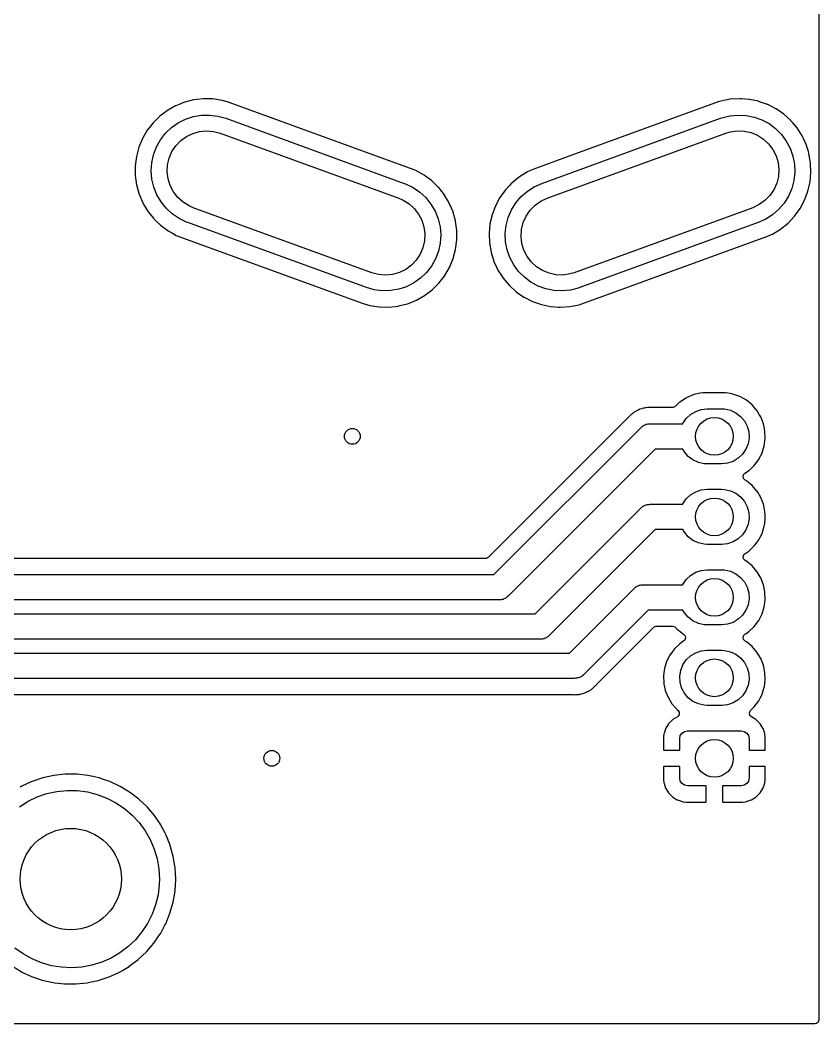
# Model space of a CAD drawing. Extents: x 14 to 417, y -165 to -100.
# Drawn here: x 392.1 to 417.32, y -164.59 to -132.91 of the extents above; entities that cross this region are included whole.
import ezdxf

# ---------------------------------------------------------------- set-up
doc = ezdxf.new("R2010")
doc.units = 0
doc.layers.add('BLACK', color=7, linetype='CONTINUOUS')

msp = doc.modelspace()

# ---------------------------------------------------------------- linework, layer by layer
at = {"layer": 'BLACK', "linetype": 'CONTINUOUS'}
for p, q in [((417.321, -99.6945), (417.321, -137.712)), ((397.12, -135.575), (397.019, -135.615)), ((397.293, -135.505), (397.12, -135.575)), ((397.297, -135.504), (397.293, -135.505)), ((397.298, -135.504), (397.297, -135.504)), ((397.58, -135.433), (397.298, -135.504)), ((397.584, -135.432), (397.58, -135.433)), ((397.58, -135.433), (397.58, -135.433)), ((397.588, -135.431), (397.584, -135.432)), ((397.878, -135.398), (397.588, -135.431)), ((397.882, -135.397), (397.878, -135.398)), ((397.878, -135.398), (397.878, -135.398)), ((397.887, -135.397), (397.882, -135.397)), ((398.178, -135.402), (397.887, -135.397)), ((398.182, -135.402), (398.178, -135.402)), ((398.479, -135.447), (398.182, -135.402)), ((398.483, -135.448), (398.479, -135.447)), ((398.684, -135.507), (398.483, -135.448)), ((398.483, -135.448), (398.483, -135.448)), ((398.694, -135.51), (398.684, -135.507)), ((398.696, -135.51), (398.694, -135.51)), ((404.507, -137.625), (398.696, -135.51)), ((398.696, -135.51), (398.696, -135.51)), ((414.138, -135.498), (409.4, -137.222)), ((414.139, -135.498), (414.138, -135.498)), ((414.138, -135.498), (414.138, -135.498)), ((414.187, -135.483), (414.139, -135.498)), ((414.226, -135.471), (414.187, -135.483)), ((414.229, -135.469), (414.226, -135.471)), ((414.226, -135.471), (414.226, -135.471)), ((414.523, -135.412), (414.229, -135.469)), ((414.823, -135.394), (414.523, -135.412)), ((414.88, -135.399), (414.823, -135.394)), ((415.118, -135.416), (414.88, -135.399)), ((415.122, -135.416), (415.118, -135.416)), ((415.118, -135.416), (415.118, -135.416)), ((415.126, -135.417), (415.122, -135.416)), ((415.412, -135.477), (415.126, -135.417)), ((415.126, -135.417), (415.126, -135.417)), ((415.416, -135.478), (415.412, -135.477)), ((415.412, -135.477), (415.412, -135.477)), ((415.699, -135.577), (415.416, -135.478)), ((415.703, -135.579), (415.699, -135.577)), ((415.962, -135.712), (415.703, -135.579)), ((415.703, -135.579), (415.703, -135.579)), ((396.753, -135.764), (396.514, -135.944)), ((396.757, -135.762), (396.753, -135.764)), ((397.011, -135.619), (396.757, -135.762)), ((397.015, -135.617), (397.011, -135.619)), ((397.011, -135.619), (397.011, -135.619)), ((397.019, -135.615), (397.015, -135.617)), ((397.019, -135.615), (397.019, -135.615)), ((415.966, -135.714), (415.962, -135.712)), ((415.97, -135.716), (415.966, -135.714)), ((416.21, -135.882), (415.97, -135.716)), ((415.97, -135.716), (415.97, -135.716)), ((416.213, -135.884), (416.21, -135.882)), ((416.21, -135.882), (416.21, -135.882)), ((416.435, -136.086), (416.213, -135.884)), ((396.298, -136.158), (396.174, -136.318)), ((396.3, -136.155), (396.298, -136.158)), ((396.298, -136.158), (396.298, -136.158)), ((396.514, -135.944), (396.3, -136.155)), ((396.88, -136.308), (397.092, -136.158)), ((397.092, -136.158), (397.323, -136.041)), ((397.323, -136.041), (397.57, -135.96)), ((397.57, -135.96), (397.825, -135.916)), ((397.825, -135.916), (398.085, -135.91)), ((398.085, -135.91), (398.342, -135.943)), ((398.342, -135.943), (398.591, -136.013)), ((398.591, -136.013), (404.23, -138.066)), ((408.57, -138.066), (414.209, -136.013)), ((414.209, -136.013), (414.252, -135.998)), ((414.252, -135.998), (414.503, -135.935)), ((414.503, -135.935), (414.761, -135.909)), ((414.761, -135.909), (415.02, -135.921)), ((415.02, -135.921), (415.275, -135.972)), ((415.275, -135.972), (415.519, -136.059)), ((415.519, -136.059), (415.747, -136.182)), ((415.747, -136.182), (415.955, -136.337)), ((416.438, -136.089), (416.435, -136.086)), ((416.497, -136.158), (416.438, -136.089)), ((416.438, -136.089), (416.438, -136.089)), ((416.629, -136.315), (416.497, -136.158)), ((396.116, -136.392), (395.965, -136.651)), ((396.174, -136.318), (396.116, -136.392)), ((396.534, -136.692), (396.692, -136.487)), ((396.692, -136.487), (396.88, -136.308)), ((397.349, -136.586), (397.549, -136.489)), ((397.549, -136.489), (397.763, -136.429)), ((397.763, -136.429), (397.984, -136.408)), ((397.984, -136.408), (398.206, -136.426)), ((398.206, -136.426), (398.42, -136.483)), ((398.42, -136.483), (404.059, -138.535)), ((408.741, -138.535), (414.38, -136.483)), ((414.38, -136.483), (414.517, -136.442)), ((414.517, -136.442), (414.737, -136.41)), ((414.737, -136.41), (414.959, -136.417)), ((414.959, -136.417), (415.177, -136.464)), ((415.177, -136.464), (415.382, -136.548)), ((415.955, -136.337), (416.138, -136.521)), ((416.138, -136.521), (416.291, -136.731)), ((416.631, -136.318), (416.629, -136.315)), ((416.788, -136.564), (416.631, -136.318)), ((395.965, -136.651), (395.85, -136.928)), ((396.407, -136.918), (396.534, -136.692)), ((397.016, -136.878), (397.17, -136.717)), ((397.17, -136.717), (397.349, -136.586)), ((415.382, -136.548), (415.57, -136.668)), ((415.57, -136.668), (415.733, -136.818)), ((415.733, -136.818), (415.867, -136.996)), ((416.291, -136.731), (416.412, -136.96)), ((416.791, -136.567), (416.788, -136.564)), ((416.788, -136.564), (416.788, -136.564)), ((416.832, -136.655), (416.791, -136.567)), ((416.916, -136.836), (416.832, -136.655)), ((416.917, -136.839), (416.916, -136.836)), ((416.916, -136.836), (416.916, -136.836)), ((416.919, -136.843), (416.917, -136.839)), ((416.987, -137.06), (416.919, -136.843)), ((416.919, -136.843), (416.919, -136.843)), ((395.85, -136.928), (395.772, -137.218)), ((396.26, -137.414), (396.315, -137.161)), ((396.315, -137.161), (396.407, -136.918)), ((396.805, -137.268), (396.893, -137.063)), ((396.893, -137.063), (397.016, -136.878)), ((415.867, -136.996), (415.968, -137.194)), ((416.412, -136.96), (416.497, -137.205)), ((417.007, -137.126), (416.987, -137.06)), ((417.058, -137.421), (417.007, -137.126)), ((395.772, -137.218), (395.734, -137.516)), ((396.243, -137.673), (396.26, -137.414)), ((396.755, -137.484), (396.805, -137.268)), ((409.4, -137.222), (408.325, -137.614)), ((415.968, -137.194), (416.032, -137.407)), ((416.032, -137.407), (416.057, -137.627)), ((416.497, -137.205), (416.546, -137.46)), ((416.546, -137.46), (416.556, -137.719)), ((417.058, -137.426), (417.058, -137.421)), ((417.07, -137.717), (417.058, -137.426)), ((417.058, -137.426), (417.058, -137.426)), ((395.734, -137.516), (395.734, -137.614)), ((395.734, -137.614), (395.735, -137.807)), ((396.264, -137.932), (396.243, -137.673)), ((396.744, -137.706), (396.755, -137.484)), ((396.772, -137.926), (396.744, -137.706)), ((404.508, -137.626), (404.507, -137.625)), ((404.507, -137.625), (404.507, -137.625)), ((404.509, -137.626), (404.508, -137.626)), ((404.539, -137.639), (404.509, -137.626)), ((404.509, -137.626), (404.509, -137.626)), ((404.595, -137.662), (404.539, -137.639)), ((404.691, -137.715), (404.595, -137.662)), ((404.854, -137.805), (404.691, -137.715)), ((408.12, -137.704), (407.864, -137.86)), ((408.212, -137.664), (408.12, -137.704)), ((408.323, -137.615), (408.212, -137.664)), ((408.325, -137.614), (408.323, -137.615)), ((408.323, -137.615), (408.323, -137.615)), ((416.057, -137.627), (416.042, -137.849)), ((416.556, -137.719), (416.528, -137.977)), ((417.042, -138.02), (417.07, -137.721)), ((417.07, -137.718), (417.07, -137.717)), ((417.07, -137.721), (417.07, -137.718)), ((417.07, -137.718), (417.07, -137.718)), ((417.321, -137.712), (417.321, -137.715)), ((417.321, -137.715), (417.321, -137.722)), ((417.321, -137.722), (417.321, -164.465)), ((395.735, -137.807), (395.735, -137.816)), ((395.735, -137.816), (395.776, -138.113)), ((395.776, -138.113), (395.777, -138.117)), ((396.324, -138.184), (396.264, -137.932)), ((396.839, -138.138), (396.772, -137.926)), ((404.23, -138.066), (404.272, -138.082)), ((404.272, -138.082), (404.506, -138.195)), ((404.857, -137.807), (404.854, -137.805)), ((404.854, -137.805), (404.854, -137.805)), ((404.861, -137.81), (404.857, -137.807)), ((405.095, -137.984), (404.861, -137.81)), ((404.861, -137.81), (404.861, -137.81)), ((405.098, -137.986), (405.095, -137.984)), ((405.095, -137.984), (405.095, -137.984)), ((405.101, -137.989), (405.098, -137.986)), ((405.128, -138.016), (405.101, -137.989)), ((405.101, -137.989), (405.101, -137.989)), ((405.313, -138.195), (405.128, -138.016)), ((407.628, -138.052), (407.552, -138.133)), ((407.631, -138.049), (407.628, -138.052)), ((407.628, -138.052), (407.628, -138.052)), ((407.864, -137.86), (407.631, -138.049)), ((408.334, -138.172), (408.57, -138.066)), ((415.989, -138.065), (415.898, -138.268)), ((416.042, -137.849), (415.989, -138.065)), ((416.528, -137.977), (416.462, -138.228)), ((416.974, -138.312), (417.042, -138.02)), ((395.777, -138.117), (395.777, -138.117)), ((395.777, -138.117), (395.849, -138.378)), ((395.849, -138.378), (395.855, -138.402)), ((395.855, -138.402), (395.973, -138.679)), ((396.42, -138.425), (396.324, -138.184)), ((396.551, -138.649), (396.42, -138.425)), ((396.942, -138.335), (396.839, -138.138)), ((397.079, -138.51), (396.942, -138.335)), ((404.506, -138.195), (404.72, -138.34)), ((404.72, -138.34), (404.911, -138.517)), ((405.316, -138.199), (405.313, -138.195)), ((405.384, -138.285), (405.316, -138.199)), ((405.316, -138.199), (405.316, -138.199)), ((405.499, -138.431), (405.384, -138.285)), ((405.501, -138.435), (405.499, -138.431)), ((407.425, -138.267), (407.249, -138.511)), ((407.552, -138.133), (407.425, -138.267)), ((407.921, -138.483), (408.116, -138.312)), ((408.116, -138.312), (408.334, -138.172)), ((415.898, -138.268), (415.773, -138.451)), ((416.462, -138.228), (416.359, -138.466)), ((416.898, -138.514), (416.95, -138.375)), ((416.95, -138.375), (416.974, -138.312)), ((395.973, -138.679), (395.975, -138.682)), ((395.975, -138.682), (395.975, -138.682)), ((395.975, -138.682), (396.032, -138.779)), ((396.713, -138.851), (396.551, -138.649)), ((397.244, -138.659), (397.079, -138.51)), ((397.433, -138.776), (397.244, -138.659)), ((404.059, -138.535), (404.191, -138.592)), ((404.191, -138.592), (404.38, -138.709)), ((404.38, -138.709), (404.545, -138.858)), ((404.911, -138.517), (405.073, -138.719)), ((405.073, -138.719), (405.204, -138.943)), ((405.597, -138.597), (405.501, -138.435)), ((405.501, -138.435), (405.501, -138.435)), ((405.651, -138.689), (405.597, -138.597)), ((405.769, -138.966), (405.651, -138.689)), ((407.249, -138.511), (407.108, -138.775)), ((407.617, -138.902), (407.753, -138.681)), ((407.753, -138.681), (407.921, -138.483)), ((408.359, -138.758), (408.54, -138.63)), ((408.54, -138.63), (408.741, -138.535)), ((415.436, -138.738), (415.235, -138.833)), ((415.617, -138.61), (415.436, -138.738)), ((415.773, -138.451), (415.617, -138.61)), ((416.223, -138.687), (416.055, -138.885)), ((416.359, -138.466), (416.223, -138.687)), ((416.727, -138.857), (416.868, -138.593)), ((416.868, -138.593), (416.898, -138.514)), ((396.032, -138.779), (396.125, -138.937)), ((396.125, -138.937), (396.196, -139.027)), ((396.196, -139.027), (396.308, -139.169)), ((396.904, -139.028), (396.713, -138.851)), ((397.118, -139.173), (396.904, -139.028)), ((397.565, -138.833), (397.433, -138.776)), ((403.204, -140.885), (397.565, -138.833)), ((404.545, -138.858), (404.682, -139.033)), ((404.682, -139.033), (404.785, -139.23)), ((405.204, -138.943), (405.3, -139.184)), ((405.77, -138.97), (405.769, -138.966)), ((405.847, -139.251), (405.77, -138.97)), ((405.77, -138.97), (405.77, -138.97)), ((407.002, -139.056), (406.934, -139.348)), ((407.075, -138.861), (407.002, -139.056)), ((407.106, -138.779), (407.075, -138.861)), ((407.108, -138.775), (407.106, -138.779)), ((407.106, -138.779), (407.106, -138.779)), ((407.514, -139.14), (407.617, -138.902)), ((408.078, -139.1), (408.203, -138.917)), ((408.203, -138.917), (408.359, -138.758)), ((415.235, -138.833), (409.596, -140.885)), ((415.86, -139.056), (415.642, -139.196)), ((416.055, -138.885), (415.86, -139.056)), ((416.551, -139.101), (416.727, -138.857)), ((396.308, -139.169), (396.308, -139.169)), ((396.308, -139.169), (396.311, -139.173)), ((396.311, -139.173), (396.4, -139.259)), ((396.4, -139.259), (396.523, -139.379)), ((396.523, -139.379), (396.523, -139.379)), ((396.523, -139.379), (396.526, -139.382)), ((396.526, -139.382), (396.529, -139.384)), ((397.352, -139.286), (397.118, -139.173)), ((397.394, -139.302), (397.352, -139.286)), ((403.033, -141.355), (397.394, -139.302)), ((404.785, -139.23), (404.852, -139.442)), ((405.3, -139.184), (405.36, -139.436)), ((405.848, -139.255), (405.847, -139.251)), ((405.847, -139.251), (405.847, -139.251)), ((405.889, -139.552), (405.848, -139.255)), ((406.934, -139.348), (406.906, -139.647)), ((407.448, -139.391), (407.514, -139.14)), ((407.934, -139.519), (407.987, -139.303)), ((407.987, -139.303), (408.078, -139.1)), ((415.406, -139.302), (409.767, -141.355)), ((415.642, -139.196), (415.406, -139.302)), ((416.112, -139.508), (416.345, -139.319)), ((416.345, -139.319), (416.551, -139.101)), ((396.529, -139.384), (396.529, -139.384)), ((396.529, -139.384), (396.763, -139.558)), ((396.763, -139.558), (396.763, -139.558)), ((396.763, -139.558), (396.767, -139.561)), ((396.767, -139.561), (396.77, -139.563)), ((396.77, -139.563), (396.77, -139.563)), ((396.77, -139.563), (396.91, -139.64)), ((396.91, -139.64), (397.029, -139.706)), ((404.852, -139.442), (404.88, -139.662)), ((404.88, -139.662), (404.869, -139.884)), ((405.36, -139.436), (405.381, -139.695)), ((405.381, -139.695), (405.364, -139.954)), ((405.889, -139.556), (405.889, -139.552)), ((405.889, -139.647), (405.889, -139.556)), ((405.889, -139.556), (405.889, -139.556)), ((405.889, -139.651), (405.889, -139.647)), ((405.89, -139.852), (405.889, -139.651)), ((406.906, -139.647), (406.918, -139.947)), ((407.42, -139.649), (407.448, -139.391)), ((407.43, -139.908), (407.42, -139.649)), ((407.919, -139.741), (407.934, -139.519)), ((415.653, -139.753), (415.793, -139.691)), ((415.793, -139.691), (415.856, -139.664)), ((415.856, -139.664), (416.112, -139.508)), ((397.029, -139.706), (397.085, -139.729)), ((397.085, -139.729), (397.115, -139.742)), ((397.115, -139.742), (397.115, -139.742)), ((397.115, -139.742), (397.116, -139.742)), ((397.116, -139.742), (397.117, -139.743)), ((397.117, -139.743), (397.117, -139.743)), ((397.117, -139.743), (402.928, -141.858)), ((404.869, -139.884), (404.819, -140.1)), ((405.364, -139.954), (405.309, -140.207)), ((405.852, -140.15), (405.89, -139.852)), ((406.918, -139.947), (406.969, -140.242)), ((407.479, -140.163), (407.43, -139.908)), ((407.944, -139.961), (407.919, -139.741)), ((408.008, -140.174), (407.944, -139.961)), ((409.838, -141.87), (415.649, -139.755)), ((415.649, -139.755), (415.651, -139.754)), ((415.649, -139.755), (415.649, -139.755)), ((415.651, -139.754), (415.653, -139.753)), ((415.653, -139.753), (415.653, -139.753)), ((404.731, -140.305), (404.608, -140.49)), ((404.819, -140.1), (404.731, -140.305)), ((405.309, -140.207), (405.217, -140.45)), ((405.774, -140.44), (405.852, -140.15)), ((406.969, -140.242), (406.97, -140.246)), ((406.97, -140.246), (406.97, -140.246)), ((406.97, -140.246), (407.057, -140.525)), ((407.564, -140.408), (407.479, -140.163)), ((408.109, -140.372), (408.008, -140.174)), ((404.608, -140.49), (404.454, -140.651)), ((405.217, -140.45), (405.09, -140.676)), ((405.659, -140.717), (405.774, -140.44)), ((407.057, -140.525), (407.059, -140.529)), ((407.059, -140.529), (407.06, -140.532)), ((407.06, -140.532), (407.06, -140.532)), ((407.06, -140.532), (407.143, -140.71)), ((407.685, -140.637), (407.564, -140.408)), ((407.838, -140.847), (407.685, -140.637)), ((408.243, -140.55), (408.109, -140.372)), ((408.406, -140.7), (408.243, -140.55)), ((403.418, -140.942), (403.204, -140.885)), ((403.64, -140.96), (403.418, -140.942)), ((403.861, -140.939), (403.64, -140.96)), ((404.075, -140.879), (403.861, -140.939)), ((404.275, -140.782), (404.075, -140.879)), ((404.454, -140.651), (404.275, -140.782)), ((404.932, -140.881), (404.744, -141.06)), ((405.09, -140.676), (404.932, -140.881)), ((405.508, -140.976), (405.659, -140.717)), ((407.143, -140.71), (407.185, -140.801)), ((407.185, -140.801), (407.188, -140.804)), ((407.188, -140.804), (407.188, -140.804)), ((407.188, -140.804), (407.295, -140.972)), ((408.021, -141.031), (407.838, -140.847)), ((408.594, -140.82), (408.406, -140.7)), ((408.799, -140.904), (408.594, -140.82)), ((409.017, -140.951), (408.799, -140.904)), ((409.239, -140.958), (409.017, -140.951)), ((409.459, -140.926), (409.239, -140.958)), ((409.596, -140.885), (409.459, -140.926)), ((404.532, -141.21), (404.301, -141.327)), ((404.744, -141.06), (404.532, -141.21)), ((405.11, -141.424), (405.324, -141.213)), ((405.324, -141.213), (405.448, -141.053)), ((405.448, -141.053), (405.505, -140.979)), ((405.505, -140.979), (405.508, -140.976)), ((405.505, -140.979), (405.505, -140.979)), ((407.295, -140.972), (407.347, -141.053)), ((407.347, -141.053), (407.35, -141.056)), ((407.35, -141.056), (407.538, -141.279)), ((407.538, -141.279), (407.538, -141.279)), ((407.538, -141.279), (407.541, -141.282)), ((407.541, -141.282), (407.763, -141.484)), ((408.229, -141.186), (408.021, -141.031)), ((408.457, -141.309), (408.229, -141.186)), ((403.282, -141.425), (403.033, -141.355)), ((403.539, -141.458), (403.282, -141.425)), ((403.799, -141.452), (403.539, -141.458)), ((404.054, -141.408), (403.799, -141.452)), ((404.301, -141.327), (404.054, -141.408)), ((404.871, -141.604), (405.11, -141.424)), ((407.763, -141.484), (407.766, -141.486)), ((407.766, -141.486), (407.766, -141.486)), ((407.766, -141.486), (408.006, -141.652)), ((408.701, -141.396), (408.457, -141.309)), ((408.956, -141.447), (408.701, -141.396)), ((409.215, -141.459), (408.956, -141.447)), ((409.473, -141.433), (409.215, -141.459)), ((409.724, -141.37), (409.473, -141.433)), ((409.767, -141.355), (409.724, -141.37)), ((402.928, -141.858), (402.928, -141.858)), ((402.928, -141.858), (402.93, -141.858)), ((402.93, -141.858), (402.932, -141.859)), ((402.932, -141.859), (402.932, -141.859)), ((402.932, -141.859), (403.141, -141.92)), ((404.044, -141.935), (404.326, -141.864)), ((404.326, -141.864), (404.327, -141.864)), ((404.327, -141.864), (404.331, -141.863)), ((404.331, -141.863), (404.516, -141.789)), ((404.516, -141.789), (404.605, -141.753)), ((404.605, -141.753), (404.609, -141.751)), ((404.605, -141.753), (404.605, -141.753)), ((404.609, -141.751), (404.613, -141.749)), ((404.613, -141.749), (404.867, -141.606)), ((404.613, -141.749), (404.613, -141.749)), ((404.867, -141.606), (404.871, -141.604)), ((404.867, -141.606), (404.867, -141.606)), ((408.006, -141.652), (408.006, -141.652)), ((408.006, -141.652), (408.01, -141.654)), ((408.01, -141.654), (408.014, -141.656)), ((408.014, -141.656), (408.273, -141.789)), ((408.273, -141.789), (408.273, -141.789)), ((408.273, -141.789), (408.277, -141.791)), ((408.277, -141.791), (408.56, -141.89)), ((408.56, -141.89), (408.564, -141.891)), ((408.564, -141.891), (408.564, -141.891)), ((408.564, -141.891), (408.85, -141.951)), ((409.453, -141.956), (409.747, -141.899)), ((409.747, -141.899), (409.801, -141.882)), ((409.801, -141.882), (409.835, -141.871)), ((409.835, -141.871), (409.837, -141.87)), ((409.835, -141.871), (409.835, -141.871)), ((409.837, -141.87), (409.838, -141.87)), ((409.838, -141.87), (409.838, -141.87)), ((403.141, -141.92), (403.141, -141.92)), ((403.141, -141.92), (403.145, -141.921)), ((403.145, -141.921), (403.442, -141.966)), ((403.442, -141.966), (403.446, -141.966)), ((403.446, -141.966), (403.737, -141.971)), ((403.737, -141.971), (403.742, -141.971)), ((403.742, -141.971), (403.746, -141.97)), ((403.746, -141.97), (404.036, -141.937)), ((403.746, -141.97), (403.746, -141.97)), ((404.036, -141.937), (404.04, -141.936)), ((404.04, -141.936), (404.044, -141.935)), ((408.85, -141.951), (408.85, -141.951)), ((408.85, -141.951), (408.854, -141.952)), ((408.854, -141.952), (408.858, -141.952)), ((408.858, -141.952), (408.858, -141.952)), ((408.858, -141.952), (409.096, -141.969)), ((409.096, -141.969), (409.153, -141.974)), ((409.153, -141.974), (409.453, -141.956)), ((413.331, -144.747), (413.221, -144.797)), ((413.335, -144.745), (413.331, -144.747)), ((413.331, -144.747), (413.331, -144.747)), ((413.341, -144.744), (413.335, -144.745)), ((413.557, -144.688), (413.341, -144.744)), ((413.341, -144.744), (413.341, -144.744)), ((413.562, -144.686), (413.557, -144.688)), ((413.557, -144.688), (413.557, -144.688)), ((413.567, -144.686), (413.562, -144.686)), ((413.668, -144.677), (413.567, -144.686)), ((413.567, -144.686), (413.567, -144.686)), ((413.736, -144.671), (413.668, -144.677)), ((414.351, -144.671), (413.736, -144.671)), ((414.352, -144.672), (414.351, -144.671)), ((414.371, -144.672), (414.352, -144.672)), ((414.352, -144.672), (414.352, -144.672)), ((414.375, -144.673), (414.371, -144.672)), ((414.371, -144.672), (414.371, -144.672)), ((414.518, -144.698), (414.375, -144.673)), ((414.6, -144.713), (414.518, -144.698)), ((414.605, -144.714), (414.6, -144.713)), ((414.6, -144.713), (414.6, -144.713)), ((414.825, -144.794), (414.605, -144.714)), ((412.924, -144.975), (412.787, -145.107)), ((412.928, -144.972), (412.924, -144.975)), ((412.924, -144.975), (412.924, -144.975)), ((413.107, -144.851), (412.928, -144.972)), ((413.118, -144.844), (413.107, -144.851)), ((413.122, -144.841), (413.118, -144.844)), ((413.118, -144.844), (413.118, -144.844)), ((413.221, -144.797), (413.122, -144.841)), ((415.029, -144.91), (414.825, -144.794)), ((415.21, -145.058), (415.029, -144.91)), ((415.363, -145.235), (415.21, -145.058)), ((411.36, -145.393), (411.309, -145.439)), ((411.365, -145.388), (411.36, -145.393)), ((411.379, -145.374), (411.365, -145.388)), ((411.387, -145.368), (411.379, -145.374)), ((411.395, -145.361), (411.387, -145.368)), ((411.4, -145.357), (411.395, -145.361)), ((411.446, -145.315), (411.4, -145.357)), ((411.451, -145.311), (411.446, -145.315)), ((411.446, -145.315), (411.446, -145.315)), ((411.457, -145.308), (411.451, -145.311)), ((411.463, -145.304), (411.457, -145.308)), ((411.457, -145.308), (411.457, -145.308)), ((411.48, -145.293), (411.463, -145.304)), ((411.485, -145.288), (411.48, -145.293)), ((411.49, -145.284), (411.485, -145.288)), ((411.485, -145.288), (411.485, -145.288)), ((411.551, -145.253), (411.49, -145.284)), ((411.557, -145.25), (411.551, -145.253)), ((411.575, -145.239), (411.557, -145.25)), ((411.583, -145.235), (411.575, -145.239)), ((411.611, -145.219), (411.583, -145.235)), ((411.616, -145.215), (411.611, -145.219)), ((411.611, -145.219), (411.611, -145.219)), ((411.623, -145.213), (411.616, -145.215)), ((411.63, -145.211), (411.623, -145.213)), ((411.623, -145.213), (411.623, -145.213)), ((411.648, -145.204), (411.63, -145.211)), ((411.655, -145.2), (411.648, -145.204)), ((411.661, -145.197), (411.655, -145.2)), ((411.667, -145.195), (411.661, -145.197)), ((411.727, -145.179), (411.667, -145.195)), ((411.667, -145.195), (411.667, -145.195)), ((411.733, -145.178), (411.727, -145.179)), ((411.741, -145.175), (411.733, -145.178)), ((411.798, -145.156), (411.741, -145.175)), ((411.805, -145.156), (411.798, -145.156)), ((411.812, -145.155), (411.805, -145.156)), ((411.805, -145.156), (411.805, -145.156)), ((411.832, -145.151), (411.812, -145.155)), ((411.845, -145.148), (411.832, -145.151)), ((411.852, -145.147), (411.845, -145.148)), ((411.913, -145.144), (411.852, -145.147)), ((411.852, -145.147), (411.852, -145.147)), ((411.92, -145.144), (411.913, -145.144)), ((411.934, -145.142), (411.92, -145.144)), ((411.94, -145.141), (411.934, -145.142)), ((411.961, -145.141), (411.94, -145.141)), ((411.968, -145.141), (411.961, -145.141)), ((412.029, -145.138), (411.968, -145.141)), ((412.036, -145.138), (412.029, -145.138)), ((412.029, -145.138), (412.029, -145.138)), ((412.05, -145.14), (412.036, -145.138)), ((412.069, -145.141), (412.05, -145.14)), ((412.7, -145.141), (412.069, -145.141)), ((412.724, -145.139), (412.7, -145.141)), ((412.787, -145.107), (412.724, -145.139)), ((413.132, -145.486), (413.269, -145.357)), ((413.269, -145.357), (413.43, -145.26)), ((413.43, -145.26), (413.608, -145.2)), ((413.608, -145.2), (413.795, -145.18)), ((413.795, -145.18), (414.245, -145.18)), ((414.245, -145.18), (414.342, -145.185)), ((414.342, -145.185), (414.525, -145.226)), ((414.525, -145.226), (414.696, -145.306)), ((414.696, -145.306), (414.845, -145.42)), ((415.366, -145.239), (415.363, -145.235)), ((415.437, -145.357), (415.366, -145.239)), ((415.366, -145.239), (415.366, -145.239)), ((415.484, -145.435), (415.437, -145.357)), ((411.288, -145.465), (406.886, -149.867)), ((411.301, -145.45), (411.288, -145.465)), ((411.305, -145.444), (411.301, -145.45)), ((411.309, -145.439), (411.305, -145.444)), ((411.305, -145.444), (411.305, -145.444)), ((411.753, -145.726), (411.781, -145.712)), ((411.781, -145.712), (411.806, -145.694)), ((411.806, -145.694), (411.836, -145.684)), ((411.836, -145.684), (411.864, -145.67)), ((411.864, -145.67), (411.895, -145.665)), ((411.895, -145.665), (411.925, -145.655)), ((411.925, -145.655), (411.957, -145.655)), ((411.957, -145.655), (411.988, -145.65)), ((411.988, -145.65), (413.023, -145.65)), ((413.023, -145.65), (413.027, -145.642)), ((413.027, -145.642), (413.132, -145.486)), ((414.845, -145.42), (414.966, -145.564)), ((414.966, -145.564), (415.054, -145.73)), ((415.57, -145.652), (415.484, -145.435)), ((415.571, -145.658), (415.57, -145.652)), ((415.59, -145.748), (415.571, -145.658)), ((415.571, -145.658), (415.571, -145.658)), ((407.06, -150.413), (411.705, -145.767)), ((411.705, -145.767), (411.731, -145.749)), ((411.731, -145.749), (411.753, -145.726)), ((415.054, -145.73), (415.104, -145.911)), ((415.104, -145.911), (415.114, -146.099)), ((415.618, -145.881), (415.59, -145.748)), ((415.627, -146.115), (415.618, -145.881)), ((415.083, -146.284), (415.013, -146.458)), ((415.114, -146.099), (415.083, -146.284)), ((415.527, -146.57), (415.596, -146.347)), ((415.596, -146.347), (415.604, -146.287)), ((415.604, -146.287), (415.626, -146.12)), ((415.626, -146.12), (415.627, -146.115)), ((415.626, -146.12), (415.626, -146.12)), ((412.154, -146.45), (407.508, -151.096)), ((413.028, -146.45), (412.154, -146.45)), ((413.074, -146.536), (413.028, -146.45)), ((413.195, -146.68), (413.074, -146.536)), ((414.908, -146.614), (414.771, -146.743)), ((415.013, -146.458), (414.908, -146.614)), ((415.445, -146.732), (415.524, -146.575)), ((415.524, -146.575), (415.527, -146.57)), ((415.524, -146.575), (415.524, -146.575)), ((413.344, -146.794), (413.195, -146.68)), ((413.515, -146.874), (413.344, -146.794)), ((413.698, -146.915), (413.515, -146.874)), ((413.795, -146.92), (413.698, -146.915)), ((414.245, -146.92), (413.795, -146.92)), ((414.432, -146.9), (414.245, -146.92)), ((414.61, -146.84), (414.432, -146.9)), ((414.771, -146.743), (414.61, -146.84)), ((415.23, -147.016), (415.281, -146.967)), ((415.281, -146.967), (415.421, -146.779)), ((415.421, -146.779), (415.445, -146.732)), ((414.928, -147.308), (414.954, -147.242)), ((414.954, -147.242), (414.983, -147.215)), ((414.983, -147.215), (415.03, -147.183)), ((415.03, -147.183), (415.112, -147.128)), ((415.112, -147.128), (415.118, -147.122)), ((415.118, -147.122), (415.23, -147.016)), ((414.942, -147.378), (414.928, -147.308)), ((414.991, -147.429), (414.942, -147.378)), ((415.024, -147.447), (414.991, -147.429)), ((415.029, -147.45), (415.024, -147.447)), ((415.024, -147.447), (415.024, -147.447)), ((415.21, -147.598), (415.029, -147.45)), ((415.363, -147.775), (415.21, -147.598)), ((413.132, -148.026), (413.269, -147.897)), ((413.269, -147.897), (413.43, -147.8)), ((413.43, -147.8), (413.608, -147.74)), ((413.608, -147.74), (413.795, -147.72)), ((413.795, -147.72), (414.245, -147.72)), ((414.245, -147.72), (414.342, -147.725)), ((414.342, -147.725), (414.525, -147.766)), ((414.525, -147.766), (414.696, -147.846)), ((414.696, -147.846), (414.845, -147.96)), ((415.366, -147.779), (415.363, -147.775)), ((415.387, -147.815), (415.366, -147.779)), ((415.366, -147.779), (415.366, -147.779)), ((415.484, -147.975), (415.387, -147.815)), ((411.781, -148.252), (411.806, -148.234)), ((411.806, -148.234), (411.836, -148.224)), ((411.836, -148.224), (411.864, -148.21)), ((411.864, -148.21), (411.895, -148.205)), ((411.895, -148.205), (411.925, -148.195)), ((411.925, -148.195), (411.957, -148.195)), ((411.957, -148.195), (411.988, -148.19)), ((411.988, -148.19), (413.023, -148.19)), ((413.023, -148.19), (413.027, -148.182)), ((413.027, -148.182), (413.132, -148.026)), ((414.845, -147.96), (414.966, -148.104)), ((414.966, -148.104), (415.054, -148.27)), ((415.57, -148.192), (415.484, -147.975)), ((415.571, -148.198), (415.57, -148.192)), ((415.578, -148.231), (415.571, -148.198)), ((415.571, -148.198), (415.571, -148.198)), ((415.618, -148.421), (415.578, -148.231)), ((408.359, -151.653), (411.705, -148.307)), ((411.705, -148.307), (411.731, -148.289)), ((411.731, -148.289), (411.753, -148.266)), ((411.753, -148.266), (411.781, -148.252)), ((415.054, -148.27), (415.104, -148.451)), ((415.104, -148.451), (415.114, -148.639)), ((415.622, -148.52), (415.618, -148.421)), ((415.626, -148.638), (415.622, -148.52)), ((415.083, -148.824), (415.013, -148.998)), ((415.114, -148.639), (415.083, -148.824)), ((415.596, -148.887), (415.608, -148.799)), ((415.608, -148.799), (415.626, -148.66)), ((415.627, -148.655), (415.626, -148.638)), ((415.626, -148.66), (415.627, -148.655)), ((415.626, -148.66), (415.626, -148.66)), ((412.154, -148.99), (408.808, -152.336)), ((413.028, -148.99), (412.154, -148.99)), ((413.074, -149.076), (413.028, -148.99)), ((413.195, -149.22), (413.074, -149.076)), ((414.908, -149.154), (414.771, -149.283)), ((415.013, -148.998), (414.908, -149.154)), ((415.455, -149.252), (415.524, -149.115)), ((415.524, -149.115), (415.527, -149.111)), ((415.524, -149.115), (415.524, -149.115)), ((415.527, -149.111), (415.596, -148.887)), ((413.344, -149.334), (413.195, -149.22)), ((413.515, -149.414), (413.344, -149.334)), ((413.698, -149.455), (413.515, -149.414)), ((413.795, -149.46), (413.698, -149.455)), ((414.245, -149.46), (413.795, -149.46)), ((414.432, -149.44), (414.245, -149.46)), ((414.61, -149.38), (414.432, -149.44)), ((414.771, -149.283), (414.61, -149.38)), ((415.207, -149.578), (415.281, -149.507)), ((415.281, -149.507), (415.335, -149.435)), ((415.335, -149.435), (415.341, -149.426)), ((415.341, -149.426), (415.421, -149.319)), ((415.421, -149.319), (415.455, -149.252)), ((414.928, -149.848), (414.954, -149.782)), ((414.954, -149.782), (414.983, -149.755)), ((414.983, -149.755), (415.081, -149.689)), ((415.081, -149.689), (415.112, -149.668)), ((415.112, -149.668), (415.117, -149.663)), ((415.117, -149.663), (415.207, -149.578)), ((406.797, -149.904), (201.175, -149.904)), ((406.824, -149.901), (406.797, -149.904)), ((406.886, -149.867), (406.824, -149.901)), ((414.942, -149.918), (414.928, -149.848)), ((414.991, -149.969), (414.942, -149.918)), ((415.024, -149.987), (414.991, -149.969)), ((415.029, -149.99), (415.024, -149.987)), ((415.024, -149.987), (415.024, -149.987)), ((415.21, -150.138), (415.029, -149.99)), ((415.363, -150.315), (415.21, -150.138)), ((194.118, -150.413), (407.06, -150.413)), ((413.132, -150.566), (413.269, -150.437)), ((413.269, -150.437), (413.43, -150.34)), ((413.43, -150.34), (413.608, -150.28)), ((413.608, -150.28), (413.795, -150.26)), ((413.795, -150.26), (414.245, -150.26)), ((414.245, -150.26), (414.342, -150.265)), ((414.342, -150.265), (414.525, -150.306)), ((414.525, -150.306), (414.696, -150.386)), ((414.696, -150.386), (414.845, -150.5)), ((415.484, -150.515), (415.363, -150.315)), ((411.56, -150.792), (411.585, -150.774)), ((411.585, -150.774), (411.615, -150.764)), ((411.615, -150.764), (411.643, -150.75)), ((411.643, -150.75), (411.675, -150.745)), ((411.675, -150.745), (411.704, -150.735)), ((411.704, -150.735), (411.736, -150.735)), ((411.736, -150.735), (411.767, -150.73)), ((411.767, -150.73), (413.023, -150.73)), ((413.023, -150.73), (413.027, -150.722)), ((413.027, -150.722), (413.132, -150.566)), ((414.845, -150.5), (414.966, -150.644)), ((414.966, -150.644), (415.054, -150.81)), ((415.57, -150.732), (415.484, -150.515)), ((415.618, -150.961), (415.57, -150.732)), ((407.508, -151.096), (407.483, -151.114)), ((409.442, -152.889), (411.484, -150.847)), ((411.484, -150.847), (411.51, -150.829)), ((411.51, -150.829), (411.532, -150.806)), ((411.532, -150.806), (411.56, -150.792)), ((415.054, -150.81), (415.104, -150.991)), ((415.104, -150.991), (415.114, -151.179)), ((415.627, -151.195), (415.618, -150.961)), ((407.225, -151.213), (194.009, -151.213)), ((407.256, -151.208), (407.225, -151.213)), ((407.288, -151.208), (407.256, -151.208)), ((407.318, -151.198), (407.288, -151.208)), ((407.349, -151.193), (407.318, -151.198)), ((407.377, -151.179), (407.349, -151.193)), ((407.407, -151.169), (407.377, -151.179)), ((407.432, -151.151), (407.407, -151.169)), ((407.46, -151.136), (407.432, -151.151)), ((407.483, -151.114), (407.46, -151.136)), ((415.083, -151.364), (415.013, -151.538)), ((415.114, -151.179), (415.083, -151.364)), ((415.596, -151.427), (415.613, -151.299)), ((415.613, -151.299), (415.626, -151.2)), ((415.626, -151.2), (415.627, -151.195)), ((415.626, -151.2), (415.626, -151.2)), ((198.988, -151.653), (408.359, -151.653)), ((411.933, -151.53), (409.891, -153.572)), ((413.028, -151.53), (411.933, -151.53)), ((413.074, -151.616), (413.028, -151.53)), ((413.195, -151.76), (413.074, -151.616)), ((414.908, -151.694), (414.771, -151.823)), ((415.013, -151.538), (414.908, -151.694)), ((415.476, -151.75), (415.524, -151.655)), ((415.524, -151.655), (415.527, -151.65)), ((415.524, -151.655), (415.524, -151.655)), ((415.527, -151.65), (415.596, -151.427)), ((412.106, -152.075), (412.169, -152.041)), ((412.169, -152.041), (412.196, -152.038)), ((412.196, -152.038), (412.701, -152.038)), ((412.701, -152.038), (412.769, -152.059)), ((413.344, -151.874), (413.195, -151.76)), ((413.515, -151.954), (413.344, -151.874)), ((413.698, -151.995), (413.515, -151.954)), ((413.795, -152), (413.698, -151.995)), ((414.245, -152), (413.795, -152)), ((414.432, -151.98), (414.245, -152)), ((414.61, -151.92), (414.432, -151.98)), ((414.771, -151.823), (414.61, -151.92)), ((415.112, -152.208), (415.281, -152.047)), ((415.281, -152.047), (415.421, -151.859)), ((415.421, -151.859), (415.476, -151.75)), ((408.782, -152.355), (408.76, -152.377)), ((408.808, -152.336), (408.782, -152.355)), ((410.308, -153.874), (412.106, -152.075)), ((412.769, -152.059), (412.796, -152.082)), ((412.796, -152.082), (412.83, -152.122)), ((412.83, -152.122), (412.835, -152.125)), ((412.835, -152.125), (412.835, -152.125)), ((412.835, -152.125), (412.939, -152.211)), ((412.939, -152.211), (413.011, -152.27)), ((413.011, -152.27), (413.016, -152.273)), ((413.016, -152.273), (413.016, -152.273)), ((413.016, -152.273), (413.049, -152.291)), ((413.049, -152.291), (413.098, -152.342)), ((413.098, -152.342), (413.112, -152.412)), ((414.928, -152.388), (414.954, -152.322)), ((414.954, -152.322), (414.983, -152.295)), ((414.983, -152.295), (415.025, -152.267)), ((415.025, -152.267), (415.112, -152.208)), ((408.525, -152.453), (198.99, -152.453)), ((408.556, -152.448), (408.525, -152.453)), ((408.587, -152.448), (408.556, -152.448)), ((408.617, -152.439), (408.587, -152.448)), ((408.648, -152.434), (408.617, -152.439)), ((408.676, -152.419), (408.648, -152.434)), ((408.706, -152.41), (408.676, -152.419)), ((408.732, -152.391), (408.706, -152.41)), ((408.76, -152.377), (408.732, -152.391)), ((412.928, -152.592), (412.759, -152.753)), ((413.024, -152.527), (412.928, -152.592)), ((413.057, -152.505), (413.024, -152.527)), ((413.086, -152.478), (413.057, -152.505)), ((413.112, -152.412), (413.086, -152.478)), ((414.942, -152.458), (414.928, -152.388)), ((414.991, -152.509), (414.942, -152.458)), ((415.024, -152.527), (414.991, -152.509)), ((415.029, -152.53), (415.024, -152.527)), ((415.024, -152.527), (415.024, -152.527)), ((415.21, -152.678), (415.029, -152.53)), ((415.363, -152.855), (415.21, -152.678)), ((197.778, -152.889), (409.442, -152.889)), ((412.617, -152.946), (412.559, -153.06)), ((412.619, -152.941), (412.617, -152.946)), ((412.617, -152.946), (412.617, -152.946)), ((412.759, -152.753), (412.619, -152.941)), ((413.132, -153.106), (413.269, -152.977)), ((413.269, -152.977), (413.43, -152.88)), ((413.43, -152.88), (413.608, -152.82)), ((413.608, -152.82), (413.795, -152.8)), ((413.795, -152.8), (414.245, -152.8)), ((414.245, -152.8), (414.342, -152.805)), ((414.342, -152.805), (414.525, -152.846)), ((414.525, -152.846), (414.696, -152.926)), ((414.696, -152.926), (414.845, -153.04)), ((415.484, -153.055), (415.363, -152.855)), ((412.513, -153.149), (412.444, -153.373)), ((412.559, -153.06), (412.513, -153.149)), ((412.957, -153.436), (413.027, -153.262)), ((413.027, -153.262), (413.132, -153.106)), ((414.845, -153.04), (414.966, -153.184)), ((414.966, -153.184), (415.054, -153.35)), ((415.57, -153.272), (415.484, -153.055)), ((415.618, -153.501), (415.57, -153.272)), ((409.815, -153.627), (409.79, -153.645)), ((409.843, -153.613), (409.815, -153.627)), ((409.865, -153.59), (409.843, -153.613)), ((409.891, -153.572), (409.865, -153.59)), ((412.426, -153.507), (412.413, -153.605)), ((412.413, -153.605), (412.422, -153.839)), ((412.443, -153.378), (412.426, -153.507)), ((412.444, -153.373), (412.443, -153.378)), ((412.443, -153.378), (412.443, -153.378)), ((412.926, -153.621), (412.957, -153.436)), ((412.936, -153.809), (412.926, -153.621)), ((415.054, -153.35), (415.104, -153.531)), ((415.104, -153.531), (415.114, -153.719)), ((415.627, -153.735), (415.618, -153.501)), ((409.608, -153.689), (197.779, -153.689)), ((409.639, -153.684), (409.608, -153.689)), ((409.671, -153.684), (409.639, -153.684)), ((409.701, -153.674), (409.671, -153.684)), ((409.732, -153.669), (409.701, -153.674)), ((409.76, -153.655), (409.732, -153.669)), ((409.79, -153.645), (409.76, -153.655)), ((410.217, -153.965), (410.231, -153.951)), ((410.231, -153.951), (410.236, -153.946)), ((410.236, -153.946), (410.282, -153.905)), ((410.282, -153.905), (410.287, -153.9)), ((410.287, -153.9), (410.295, -153.889)), ((410.295, -153.889), (410.308, -153.874)), ((412.422, -153.839), (412.429, -153.874)), ((412.429, -153.874), (412.468, -154.061)), ((412.986, -153.99), (412.936, -153.809)), ((415.083, -153.904), (415.013, -154.078)), ((415.114, -153.719), (415.083, -153.904)), ((415.598, -153.955), (415.626, -153.74)), ((415.626, -153.74), (415.627, -153.735)), ((415.626, -153.74), (415.626, -153.74)), ((197.953, -154.197), (409.527, -154.197)), ((409.527, -154.197), (409.546, -154.199)), ((409.546, -154.199), (409.56, -154.201)), ((409.56, -154.201), (409.567, -154.201)), ((409.567, -154.201), (409.628, -154.198)), ((409.567, -154.201), (409.567, -154.201)), ((409.628, -154.198), (409.635, -154.197)), ((409.635, -154.197), (409.656, -154.197)), ((409.656, -154.197), (409.659, -154.197)), ((409.659, -154.197), (409.676, -154.195)), ((409.659, -154.197), (409.659, -154.197)), ((409.676, -154.195), (409.683, -154.195)), ((409.683, -154.195), (409.744, -154.192)), ((409.744, -154.192), (409.751, -154.191)), ((409.744, -154.192), (409.744, -154.192)), ((409.751, -154.191), (409.757, -154.19)), ((409.757, -154.19), (409.765, -154.188)), ((409.757, -154.19), (409.757, -154.19)), ((409.765, -154.188), (409.784, -154.184)), ((409.784, -154.184), (409.791, -154.183)), ((409.791, -154.183), (409.791, -154.183)), ((409.791, -154.183), (409.798, -154.183)), ((409.798, -154.183), (409.863, -154.161)), ((409.863, -154.161), (409.869, -154.16)), ((409.869, -154.16), (409.935, -154.142)), ((409.935, -154.142), (409.948, -154.135)), ((409.948, -154.135), (409.966, -154.128)), ((409.966, -154.128), (409.973, -154.126)), ((409.973, -154.126), (409.98, -154.124)), ((409.973, -154.126), (409.973, -154.126)), ((409.98, -154.124), (409.997, -154.113)), ((409.997, -154.113), (410.039, -154.089)), ((410.039, -154.089), (410.045, -154.086)), ((410.045, -154.086), (410.106, -154.055)), ((410.106, -154.055), (410.116, -154.046)), ((410.116, -154.046), (410.133, -154.035)), ((410.133, -154.035), (410.139, -154.031)), ((410.139, -154.031), (410.145, -154.028)), ((410.139, -154.031), (410.139, -154.031)), ((410.145, -154.028), (410.15, -154.024)), ((410.15, -154.024), (410.196, -153.982)), ((410.15, -154.024), (410.15, -154.024)), ((410.196, -153.982), (410.201, -153.978)), ((410.201, -153.978), (410.214, -153.967)), ((410.214, -153.967), (410.217, -153.965)), ((412.468, -154.061), (412.47, -154.068)), ((412.47, -154.068), (412.556, -154.285)), ((413.074, -154.156), (412.986, -153.99)), ((413.195, -154.3), (413.074, -154.156)), ((414.908, -154.234), (414.771, -154.363)), ((415.013, -154.078), (414.908, -154.234)), ((415.476, -154.29), (415.524, -154.195)), ((415.524, -154.195), (415.527, -154.19)), ((415.524, -154.195), (415.524, -154.195)), ((415.527, -154.19), (415.596, -153.967)), ((415.596, -153.967), (415.598, -153.955)), ((412.556, -154.285), (412.677, -154.485)), ((412.677, -154.485), (412.83, -154.662)), ((413.344, -154.414), (413.195, -154.3)), ((413.515, -154.494), (413.344, -154.414)), ((413.698, -154.535), (413.515, -154.494)), ((413.795, -154.54), (413.698, -154.535)), ((414.245, -154.54), (413.795, -154.54)), ((414.432, -154.52), (414.245, -154.54)), ((414.61, -154.46), (414.432, -154.52)), ((414.771, -154.363), (414.61, -154.46)), ((415.164, -154.699), (415.281, -154.587)), ((415.281, -154.587), (415.421, -154.399)), ((415.421, -154.399), (415.476, -154.29)), ((412.851, -154.899), (412.707, -154.988)), ((412.83, -154.662), (412.835, -154.665)), ((412.835, -154.665), (412.868, -154.693)), ((412.873, -154.883), (412.851, -154.898)), ((412.851, -154.898), (412.851, -154.899)), ((412.868, -154.693), (412.908, -154.751)), ((412.91, -154.822), (412.873, -154.883)), ((412.908, -154.751), (412.91, -154.822)), ((415.125, -154.789), (415.145, -154.721)), ((415.144, -154.857), (415.125, -154.789)), ((415.189, -154.896), (415.144, -154.857)), ((415.145, -154.721), (415.164, -154.699)), ((415.188, -154.898), (415.189, -154.896)), ((415.332, -154.987), (415.188, -154.898)), ((412.572, -155.123), (412.487, -155.261)), ((412.581, -155.112), (412.572, -155.123)), ((412.696, -154.997), (412.581, -155.112)), ((412.707, -154.988), (412.696, -154.997)), ((415.343, -154.996), (415.332, -154.987)), ((415.458, -155.111), (415.343, -154.996)), ((415.467, -155.122), (415.458, -155.111)), ((415.552, -155.26), (415.467, -155.122)), ((412.427, -155.442), (412.417, -155.536)), ((412.417, -155.536), (412.417, -155.543)), ((412.43, -155.429), (412.427, -155.442)), ((412.481, -155.274), (412.43, -155.429)), ((412.487, -155.261), (412.481, -155.274)), ((412.925, -155.59), (412.944, -155.494)), ((412.944, -155.494), (412.998, -155.413)), ((412.998, -155.413), (413.079, -155.359)), ((413.079, -155.359), (413.175, -155.34)), ((413.175, -155.34), (414.865, -155.34)), ((414.865, -155.34), (414.961, -155.359)), ((414.961, -155.359), (415.042, -155.413)), ((415.042, -155.413), (415.096, -155.494)), ((415.096, -155.494), (415.115, -155.59)), ((415.558, -155.273), (415.552, -155.26)), ((415.61, -155.427), (415.558, -155.273)), ((415.613, -155.441), (415.61, -155.427)), ((415.623, -155.536), (415.613, -155.441)), ((415.623, -155.543), (415.623, -155.536)), ((412.417, -155.543), (412.417, -155.938)), ((412.925, -155.956), (412.925, -155.59)), ((415.115, -155.59), (415.115, -155.956)), ((415.623, -155.942), (415.623, -155.543)), ((412.417, -155.938), (412.421, -155.953)), ((412.421, -155.953), (412.423, -155.954)), ((412.423, -155.954), (412.431, -155.956)), ((412.431, -155.956), (412.925, -155.956)), ((415.115, -155.956), (415.605, -155.956)), ((415.605, -155.956), (415.62, -155.952)), ((415.62, -155.952), (415.621, -155.95)), ((415.621, -155.95), (415.623, -155.942)), ((412.419, -156.47), (412.417, -156.478)), ((412.417, -156.478), (412.417, -156.877)), ((412.42, -156.468), (412.419, -156.47)), ((412.435, -156.464), (412.42, -156.468)), ((412.925, -156.464), (412.435, -156.464)), ((412.925, -156.83), (412.925, -156.464)), ((415.609, -156.464), (415.115, -156.464)), ((415.115, -156.464), (415.115, -156.83)), ((415.617, -156.466), (415.609, -156.464)), ((415.619, -156.467), (415.617, -156.466)), ((415.623, -156.482), (415.619, -156.467)), ((415.623, -156.877), (415.623, -156.482)), ((393.17, -156.749), (392.82, -156.826)), ((393.174, -156.749), (393.17, -156.749)), ((393.413, -156.723), (393.174, -156.749)), ((393.174, -156.749), (393.174, -156.749)), ((393.527, -156.711), (393.413, -156.723)), ((393.712, -156.712), (393.527, -156.711)), ((393.882, -156.712), (393.712, -156.712)), ((393.885, -156.712), (393.882, -156.712)), ((393.882, -156.712), (393.882, -156.712)), ((393.888, -156.712), (393.885, -156.712)), ((394.238, -156.751), (393.888, -156.712)), ((393.888, -156.712), (393.888, -156.712)), ((394.241, -156.751), (394.238, -156.751)), ((394.238, -156.751), (394.238, -156.751)), ((394.244, -156.752), (394.241, -156.751)), ((394.393, -156.785), (394.244, -156.752)), ((394.244, -156.752), (394.244, -156.752)), ((394.591, -156.829), (394.393, -156.785)), ((392.152, -157.091), (392.099, -157.122)), ((392.155, -157.089), (392.152, -157.091)), ((392.152, -157.091), (392.152, -157.091)), ((392.472, -156.943), (392.155, -157.089)), ((392.477, -156.941), (392.472, -156.943)), ((392.48, -156.939), (392.477, -156.941)), ((392.477, -156.941), (392.477, -156.941)), ((392.82, -156.826), (392.48, -156.939)), ((394.594, -156.83), (394.591, -156.829)), ((394.734, -156.877), (394.594, -156.83)), ((394.594, -156.83), (394.594, -156.83)), ((394.93, -156.944), (394.734, -156.877)), ((395.256, -157.094), (394.93, -156.944)), ((395.258, -157.096), (395.256, -157.094)), ((395.559, -157.278), (395.258, -157.096)), ((395.258, -157.096), (395.258, -157.096)), ((412.417, -156.877), (412.417, -156.884)), ((412.417, -156.884), (412.427, -156.979)), ((412.427, -156.979), (412.43, -156.993)), ((412.43, -156.993), (412.482, -157.147)), ((412.944, -156.926), (412.925, -156.83)), ((412.998, -157.007), (412.944, -156.926)), ((413.079, -157.061), (412.998, -157.007)), ((413.175, -157.08), (413.079, -157.061)), ((413.766, -157.08), (413.175, -157.08)), ((413.766, -157.574), (413.766, -157.08)), ((414.865, -157.08), (414.274, -157.08)), ((414.274, -157.08), (414.274, -157.57)), ((414.961, -157.061), (414.865, -157.08)), ((415.042, -157.007), (414.961, -157.061)), ((415.096, -156.926), (415.042, -157.007)), ((415.115, -156.83), (415.096, -156.926)), ((415.559, -157.146), (415.61, -156.991)), ((415.61, -156.991), (415.613, -156.978)), ((415.613, -156.978), (415.623, -156.884)), ((415.623, -156.884), (415.623, -156.877)), ((392.351, -157.566), (392.642, -157.428)), ((392.642, -157.428), (392.947, -157.323)), ((392.947, -157.323), (393.262, -157.254)), ((393.262, -157.254), (393.583, -157.222)), ((393.583, -157.222), (393.905, -157.228)), ((393.905, -157.228), (394.225, -157.27)), ((394.225, -157.27), (394.537, -157.348)), ((394.537, -157.348), (394.839, -157.462)), ((395.562, -157.28), (395.559, -157.278)), ((395.559, -157.278), (395.559, -157.278)), ((395.565, -157.282), (395.562, -157.28)), ((395.586, -157.298), (395.565, -157.282)), ((395.565, -157.282), (395.565, -157.282)), ((395.847, -157.497), (395.586, -157.298)), ((412.482, -157.147), (412.488, -157.16)), ((412.488, -157.16), (412.573, -157.298)), ((412.573, -157.298), (412.582, -157.309)), ((412.582, -157.309), (412.697, -157.424)), ((412.697, -157.424), (412.708, -157.433)), ((412.708, -157.433), (412.846, -157.518)), ((415.195, -157.517), (415.333, -157.432)), ((415.333, -157.432), (415.344, -157.423)), ((415.344, -157.423), (415.459, -157.308)), ((415.459, -157.308), (415.468, -157.297)), ((415.468, -157.297), (415.553, -157.159)), ((415.553, -157.159), (415.559, -157.146)), ((392.078, -157.738), (392.351, -157.566)), ((394.839, -157.462), (395.125, -157.61)), ((395.125, -157.61), (395.393, -157.79)), ((395.85, -157.499), (395.847, -157.497)), ((395.868, -157.516), (395.85, -157.499)), ((395.85, -157.499), (395.85, -157.499)), ((396.107, -157.743), (395.868, -157.516)), ((396.339, -158.017), (396.107, -157.743)), ((412.846, -157.518), (412.859, -157.524)), ((412.859, -157.524), (413.014, -157.575)), ((413.014, -157.575), (413.027, -157.578)), ((413.027, -157.578), (413.121, -157.588)), ((413.121, -157.588), (413.128, -157.588)), ((413.128, -157.588), (413.748, -157.588)), ((413.748, -157.588), (413.763, -157.584)), ((413.763, -157.584), (413.764, -157.582)), ((413.764, -157.582), (413.766, -157.574)), ((414.274, -157.57), (414.278, -157.585)), ((414.278, -157.585), (414.28, -157.586)), ((414.28, -157.586), (414.288, -157.588)), ((414.288, -157.588), (414.912, -157.588)), ((414.912, -157.588), (414.919, -157.588)), ((414.919, -157.588), (415.014, -157.578)), ((415.014, -157.578), (415.028, -157.575)), ((415.028, -157.575), (415.182, -157.523)), ((415.182, -157.523), (415.195, -157.517)), ((395.393, -157.79), (395.638, -157.999)), ((395.638, -157.999), (395.857, -158.235)), ((396.54, -158.313), (396.339, -158.017)), ((395.857, -158.235), (396.048, -158.495)), ((396.542, -158.317), (396.54, -158.313)), ((396.665, -158.55), (396.542, -158.317)), ((396.542, -158.317), (396.542, -158.317)), ((396.048, -158.495), (396.208, -158.775)), ((396.708, -158.63), (396.665, -158.55)), ((396.709, -158.633), (396.708, -158.63)), ((396.837, -158.955), (396.709, -158.633)), ((396.208, -158.775), (396.334, -159.072)), ((396.84, -158.963), (396.837, -158.955)), ((396.936, -159.309), (396.84, -158.963)), ((396.334, -159.072), (396.426, -159.381)), ((396.994, -159.662), (396.936, -159.309)), ((396.426, -159.381), (396.481, -159.698)), ((396.481, -159.698), (396.5, -160.02)), ((397.013, -160.02), (396.994, -159.662)), ((396.494, -160.196), (396.456, -160.516)), ((396.5, -160.02), (396.494, -160.196)), ((396.994, -160.366), (397.013, -160.045)), ((397.013, -160.043), (397.013, -160.02)), ((397.013, -160.045), (397.013, -160.043)), ((396.456, -160.516), (396.38, -160.829)), ((396.931, -160.754), (396.991, -160.401)), ((396.991, -160.401), (396.994, -160.366)), ((396.38, -160.829), (396.27, -161.132)), ((396.864, -160.991), (396.931, -160.754)), ((396.27, -161.132), (396.125, -161.42)), ((396.698, -161.431), (396.833, -161.099)), ((396.833, -161.099), (396.843, -161.063)), ((396.843, -161.063), (396.864, -160.991)), ((396.125, -161.42), (395.948, -161.689)), ((396.53, -161.743), (396.696, -161.434)), ((396.696, -161.434), (396.698, -161.431)), ((395.948, -161.689), (395.741, -161.937)), ((396.432, -161.887), (396.526, -161.749)), ((396.526, -161.749), (396.528, -161.746)), ((396.526, -161.749), (396.526, -161.749)), ((396.528, -161.746), (396.53, -161.743)), ((396.53, -161.743), (396.53, -161.743)), ((395.507, -162.159), (395.249, -162.352)), ((395.741, -161.937), (395.507, -162.159)), ((396.091, -162.313), (396.325, -162.042)), ((396.325, -162.042), (396.432, -161.887)), ((392.2, -162.384), (391.938, -162.196)), ((392.481, -162.541), (392.2, -162.384)), ((395.249, -162.352), (394.971, -162.515)), ((395.83, -162.558), (396.091, -162.313)), ((391.86, -162.773), (392.131, -162.938)), ((392.779, -162.664), (392.481, -162.541)), ((393.089, -162.753), (392.779, -162.664)), ((393.407, -162.805), (393.089, -162.753)), ((393.729, -162.82), (393.407, -162.805)), ((394.051, -162.798), (393.729, -162.82)), ((394.368, -162.739), (394.051, -162.798)), ((394.676, -162.644), (394.368, -162.739)), ((394.971, -162.515), (394.676, -162.644)), ((395.329, -162.901), (395.54, -162.775)), ((395.54, -162.775), (395.543, -162.773)), ((395.54, -162.775), (395.54, -162.775)), ((395.543, -162.773), (395.83, -162.558)), ((392.131, -162.938), (392.131, -162.938)), ((392.131, -162.938), (392.134, -162.94)), ((392.134, -162.94), (392.137, -162.942)), ((392.137, -162.942), (392.137, -162.942)), ((392.137, -162.942), (392.456, -163.091)), ((392.456, -163.091), (392.456, -163.091)), ((392.456, -163.091), (392.459, -163.092)), ((392.459, -163.092), (392.462, -163.093)), ((392.462, -163.093), (392.462, -163.093)), ((392.462, -163.093), (392.795, -163.207)), ((394.569, -163.217), (394.909, -163.105)), ((394.909, -163.105), (395.235, -162.956)), ((395.235, -162.956), (395.329, -162.901)), ((392.795, -163.207), (392.795, -163.207)), ((392.795, -163.207), (392.798, -163.208)), ((392.798, -163.208), (393.147, -163.287)), ((393.147, -163.287), (393.2, -163.293)), ((393.2, -163.293), (393.5, -163.327)), ((393.5, -163.327), (393.5, -163.327)), ((393.5, -163.327), (393.503, -163.328)), ((393.503, -163.328), (393.507, -163.328)), ((393.507, -163.328), (393.507, -163.328)), ((393.507, -163.328), (393.701, -163.329)), ((393.701, -163.329), (393.862, -163.329)), ((393.862, -163.329), (393.865, -163.329)), ((393.865, -163.329), (394.215, -163.293)), ((393.865, -163.329), (393.865, -163.329)), ((394.215, -163.293), (394.215, -163.293)), ((394.215, -163.293), (394.218, -163.293)), ((394.218, -163.293), (394.222, -163.292)), ((394.222, -163.292), (394.394, -163.255)), ((394.222, -163.292), (394.222, -163.292)), ((394.394, -163.255), (394.569, -163.217)), ((417.195, -164.591), (14.6045, -164.591)), ((417.248, -164.58), (417.195, -164.591)), ((417.301, -164.534), (417.248, -164.58)), ((417.321, -164.465), (417.301, -164.534))]:
    msp.add_line(p, q, dxfattribs=at)
at = {"layer": 'BLACK'}
for centre, radius in [((414.02, -146.05), 0.595), ((402.59, -146.05), 0.25), ((414.02, -148.59), 0.595), ((414.02, -151.13), 0.595), ((414.02, -153.67), 0.595), ((414.02, -156.21), 0.595), ((400.05, -156.21), 0.25), ((393.7, -160.02), 1.6)]:
    msp.add_circle(centre, radius, dxfattribs=at)

doc.saveas('drawing.dxf')
